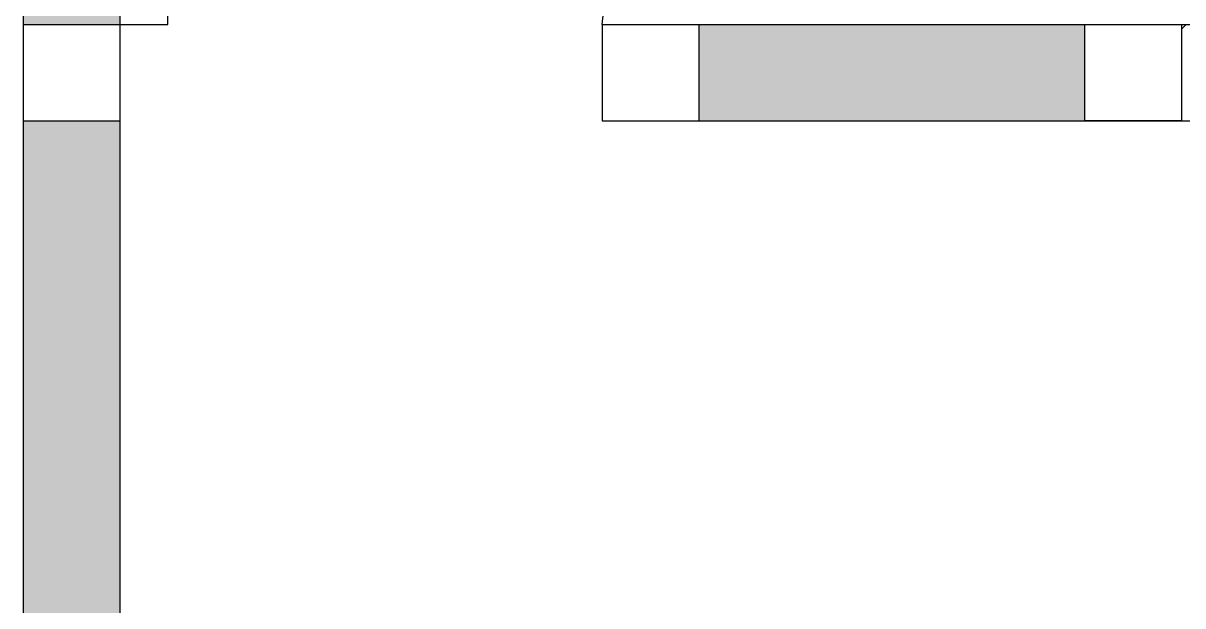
# Model space of a CAD drawing. Header units: metres. Extents: x -2.8 to 13.6, y -0.3 to 16.5.
# Drawn here: x 0 to 2.403, y 3.545 to 4.753 of the extents above; entities that cross this region are included whole.
import ezdxf

# ---------------------------------------------------------------- set-up
doc = ezdxf.new("R2010")
doc.units = ezdxf.units.M
for name, color, linetype in [('02-Muros', 250, 'Continuous'), ('04-Puertas', 5, 'Continuous'), ('05-EspMuro', 252, 'Continuous')]:
    doc.layers.add(name, color=color, linetype=linetype)

msp = doc.modelspace()

# ---------------------------------------------------------------- hatches: boundary and pattern name
at = {"layer": '05-EspMuro'}
h = msp.add_hatch(color=256, dxfattribs=at)
h.dxf.hatch_style = 1
h.paths.add_polyline_path([(0.2, 7.75), (0, 7.75), (0, 4.75), (0.2, 4.75)])
h = msp.add_hatch(color=256, dxfattribs=at)
h.dxf.hatch_style = 1
h.paths.add_polyline_path([(2.2, 4.75), (1.4, 4.75), (1.4, 4.55), (2.2, 4.55)])
h = msp.add_hatch(dxfattribs=at)
h.set_pattern_fill('JIS_WOOD', color=256, scale=0.26)
h.paths.add_polyline_path([(4.4, 4.55), (4.2, 4.55), (4.2, 1.9), (4.4, 1.9)])
h.paths.add_polyline_path([(4.2, 4.75), (2.4, 4.75), (2.4, 4.55), (4.2, 4.55)])
h = msp.add_hatch(color=256, dxfattribs=at)
h.dxf.hatch_style = 1
h.paths.add_polyline_path([(0.2, 4.55), (0, 4.55), (0, 1.9), (0.2, 1.9)])

# ---------------------------------------------------------------- linework, layer by layer
at = {"layer": '02-Muros'}
for p, q in [((0, 15), (0, 0)), ((0.2, 15), (0.2, 0)), ((0, 4.75), (0.2, 4.75)), ((1.2, 4.75), (4.4, 4.75)), ((1.2, 4.75), (1.2, 4.55)), ((1.4, 4.75), (1.4, 4.55)), ((2.2, 4.55), (2.2, 4.75)), ((2.2, 4.75), (2.4, 4.75)), ((2.4, 4.75), (2.4, 4.55)), ((0, 4.55), (0.2, 4.55)), ((1.2, 4.55), (4.4, 4.55)), ((2.4, 4.55), (2.2, 4.55))]:
    msp.add_line(p, q, dxfattribs=at)
at = {"layer": '04-Puertas'}
msp.add_lwpolyline([(0.2, 4.75), (0.3, 4.75), (0.3, 5.75), (0.2, 5.75), (0.2, 4.75)], dxfattribs=at)
msp.add_arc((0.3, 4.845), 0.905, 353.9744, 90, dxfattribs=at)

doc.saveas('drawing.dxf')
